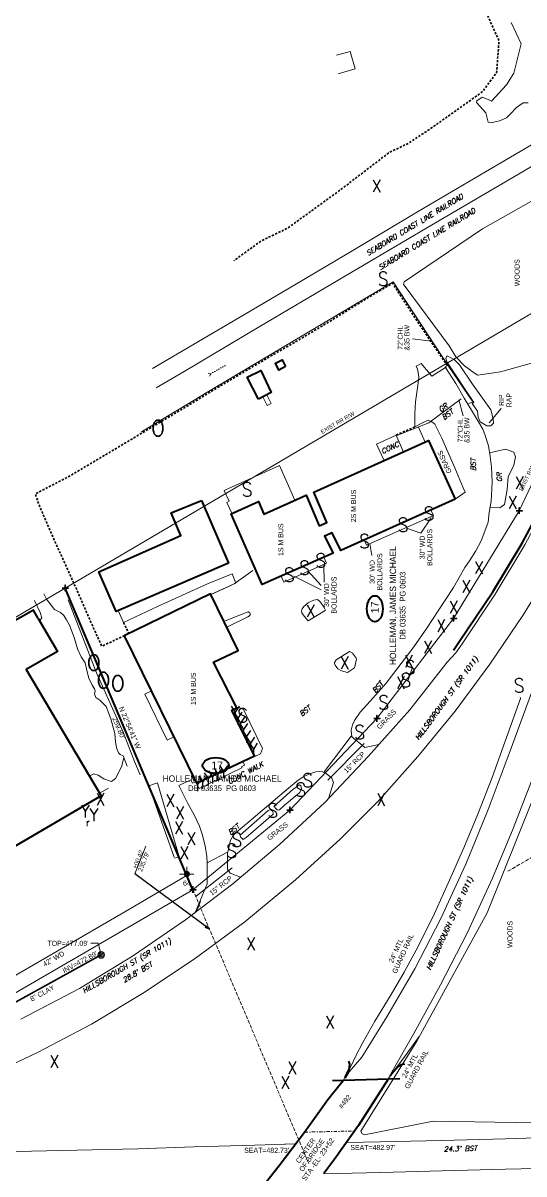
# Model space of a CAD drawing. Extents: x 2081991 to 2084654, y 739892 to 742657.
# Drawn here: x 2083220 to 2083617, y 741264 to 742177 of the extents above; entities that cross this region are included whole.
import ezdxf
from ezdxf.enums import TextEntityAlignment as Align

# ---------------------------------------------------------------- set-up
doc = ezdxf.new("R2010")
doc.units = 0
doc.header["$MEASUREMENT"] = 0
for name, pattern in [('DGN Style 1', [1.726131, 0.002872, -1.723259]), ('DGN Style 2', [2.872098, 1.723259, -1.148839]), ('DGN Style 3', [4.020938, 2.872099, -1.148839]), ('DGN Style 7', [5.744197, 2.584889, -1.148839, 0.86163, -1.148839])]:
    doc.linetypes.add(name, pattern=pattern)
for name, color, linetype, lineweight in [('Exist Property Corner CELL', 6, 'Continuous', 30), ('Exist Property Deed Book Text', 6, 'Continuous', 40), ('Exist Property Line', 6, 'Continuous', 40), ('Exist Property Line Text', 6, 'Continuous', 13), ('Exist Property Owner Text', 6, 'Continuous', 40), ('Exist Property Tie Line', 7, 'DGN Style 3', 13), ('Exist Railroads Standard Gauge Text', 9, 'Continuous', 13), ('Exist Right of Way Line', 6, 'Continuous', 13), ('Exist Right of Way Line Text', 6, 'Continuous', 13), ('Exist Roads Curbs', 2, 'Continuous', 40), ('Exist Roads EOP', 2, 'Continuous', 13), ('Exist Structure Major Bridge Seam', 30, 'DGN Style 7', 13), ('Exist Structure Major Deck Tunnel Box Culvert', 30, 'Continuous', 40), ('Exist Structure Major Deck Tunnel Box Culvert Text', 30, 'Continuous', 13), ('Exist Utilities Power Joint Use Telephone CELL', 1, 'Continuous', 13), ('Exist Utilities Power Joint Use Telephone Text Tag Number', 1, 'Continuous', 13), ('Exist Utilities Sanitary Sewer Manhole CELL', 3, 'Continuous', 13), ('Exist Utilities Sanitary Sewer Manhole Top Elevation', 3, 'Continuous', 13), ('Exist Utilities Sanitary Sewer UG Line', 3, 'Continuous', 30), ('Exist Utilities Sanitary Sewer UG Line Invert Elevation', 3, 'Continuous', 13), ('Exist Utilities Sanitary Sewer UG Line Text', 3, 'Continuous', 13), ('Old_Level_11', 7, 'Continuous', 0), ('Old_Level_18', 7, 'Continuous', 0), ('Old_Level_23', 7, 'Continuous', 0), ('Old_Level_25', 7, 'Continuous', 0), ('Old_Level_26', 7, 'Continuous', 0), ('Old_Level_28', 7, 'Continuous', 0), ('Old_Level_3', 7, 'Continuous', 0), ('Old_Level_31', 7, 'Continuous', 0), ('Old_Level_4', 7, 'Continuous', 0), ('Old_Level_5', 7, 'Continuous', 0), ('Old_Level_6', 7, 'Continuous', 0), ('Old_Level_7', 7, 'Continuous', 0), ('Old_Level_8', 7, 'Continuous', 0), ('Old_Level_9', 7, 'Continuous', 0)]:
    doc.layers.add(name, color=color, linetype=linetype, lineweight=lineweight)
doc.styles.add('Style-ITALICS', font='ITALICS.shx')
doc.styles.add('Style-STANDARD', font='STANDARD.shx')
doc.styles.add('Style-WORKING', font='WORKING.shx')
doc.dimstyles.get("Standard").update_dxf_attribs({"dimtxt": 0.18, "dimasz": 0.18, "dimexe": 0.18, "dimexo": 0.0625, "dimgap": 0.09, "dimtad": 0, "dimtih": 1, "dimtoh": 1, "dimdec": 4, "dimzin": 0, "dimdsep": 46, "dimtxsty": 'Standard', "dimcen": 0.09, "dimadec": 0, "dimazin": 0, "dimtfac": 1, "dimtdec": 4, "dimtofl": 0, "dimtmove": 0, "dimatfit": 3, "dimfxl": 1, "dimtolj": 1, "dimtzin": 0, "dimarcsym": 0})

# ---------------------------------------------------------------- blocks, each defined once
blk = doc.blocks.new('EXIST PROPERTY CORNER')
at = {"layer": 'Exist Property Corner CELL', "flags": 128}
blk.add_lwpolyline([(-0.05, 0), (0.05, 0), (0, 0), (0, 0.05), (0, -0.05)], dxfattribs=at)
at = {"layer": 'Exist Property Corner CELL'}
blk.add_point((0, 0), dxfattribs=at)
blk = doc.blocks.new('EXIST UTILITIES POWER JOINT USE TELEPHONE')
at = {"layer": 'Exist Utilities Power Joint Use Telephone CELL'}
h = blk.add_hatch(color=256, dxfattribs=at)
edge = h.paths.add_edge_path()
edge.add_arc((0.000024, 0.000125), 0.049003, 0, 360)
at = {"layer": 'Exist Utilities Power Joint Use Telephone CELL', "flags": 128}
blk.add_lwpolyline([(-0.11875, 0), (0.108, -0.00075), (0, -0.000393), (0, 0.1125)], dxfattribs=at)
at = {"layer": 'Exist Utilities Power Joint Use Telephone CELL'}
blk.add_point((0, 0), dxfattribs=at)
at = {"layer": 'Exist Utilities Power Joint Use Telephone Text Tag Number', "style": 'Style-WORKING'}
blk.add_attdef('pole number', text='', height=0.08, dxfattribs=at).set_placement((0, -0.144), align=Align.MIDDLE_CENTER)
blk = doc.blocks.new('EXIST UTILITIES SANITARY SEWER MANHOLE')
at = {"color": 0, "linetype": 'ByBlock', "lineweight": -2, "flags": 128}
blk.add_lwpolyline([(0, 0.03425), (0, -0.03425), (0, 0), (0.03425, 0), (-0.03425, 0)], dxfattribs=at)
at = {"color": 0, "linetype": 'ByBlock', "lineweight": -2}
for radius in [0.05389, 0.03425]:
    blk.add_circle((0, 0), radius, dxfattribs=at)
blk = doc.blocks.new('TerminatorOpen_0.5')
at = {"color": 0, "linetype": 'ByBlock', "lineweight": -2}
for q in [(-1, 0.25), (-1, 0), (-1, -0.25)]:
    blk.add_line((0, 0), q, dxfattribs=at)
blk = doc.blocks.new('Exist Property Owner Number Topo_11')
at = {"layer": 'Exist Property Owner Text'}
blk.add_ellipse((0, 0), major_axis=(10.375, 0), ratio=0.6024096386, dxfattribs=at)
at = {"layer": 'Exist Property Owner Text', "style": 'Style-WORKING'}
blk.add_text('17', height=6.25, dxfattribs=at).set_placement((1.106854, 0), align=Align.MIDDLE_CENTER)
blk = doc.blocks.new('Exist Property Owner Number Topo_14')
at = {"layer": 'Exist Property Owner Text', "color": 6}
blk.add_ellipse((0, 0), major_axis=(10.375, 0), ratio=0.6024096386, dxfattribs=at)
at = {"layer": 'Exist Property Owner Text', "color": 6, "style": 'Style-WORKING'}
blk.add_text('17', height=6.25, dxfattribs=at).set_placement((1.106854, 0), align=Align.MIDDLE_CENTER)

msp = doc.modelspace()

# ---------------------------------------------------------------- linework, layer by layer
at = {"layer": 'Exist Property Line', "ltscale": 50}
msp.add_line((2083354.293979, 741489.216342), (2083253.15224, 741728.520309), dxfattribs=at)
at = {"layer": 'Exist Property Tie Line'}
for p, q in [((2083603.943537, 741503.887192), (2083691.645, 741555.1468)), ((2083446.087395, 741272.030749), (2083354.293979, 741489.216342))]:
    msp.add_line(p, q, dxfattribs=at)
at = {"layer": 'Exist Property Tie Line', "linetype": 'Continuous'}
msp.add_line((2083308.382565, 741501.74715), (2083316.928709, 741523.912831), dxfattribs=at)
at = {"layer": 'Exist Right of Way Line', "ltscale": 50, "flags": 128}
msp.add_lwpolyline([(2082576.363, 741278.2154), (2082893.886, 741310.9715), (2082944.952767, 741319.588667), (2083042.618912, 741340.357552), (2083137.245881, 741372.445567), (2083204.208349, 741402.013589), (2083354.293979, 741489.216342), (2083431.18853, 741552.408551), (2083500.114918, 741625.02513), (2083560.886296, 741704.491105), (2083612.943833, 741789.860964), (2083655.638794, 741880.144724), (2083691.473, 741987.1015), (2083253.15224, 741728.520309), (2082862.811066, 741499.476351), (2082823.722503, 741476.720548), (2082674.904465, 741396.737462), (2082544.4932, 741334.2295)], dxfattribs=at)
at = {"layer": 'Exist Roads Curbs', "ltscale": 50, "flags": 128}
for points in [[(2083560.798156, 741679.241598), (2083565.702601, 741686.479022), (2083591.888163, 741725.478614), (2083615.309029, 741764.278237), (2083637.106121, 741805.040899), (2083658.785235, 741851.311354), (2083677.761749, 741898.157723), (2083693.997414, 741945.127829), (2083707.399475, 741991.84106), (2083720.623249, 742041.518471), (2083733.478857, 742091.052245), (2083739.930836, 742115.848435), (2083748.891704, 742150.394577), (2083760.525934, 742196.259997), (2083772.146282, 742241.207603)], [(2083474.910087, 741340.466884), (2083478.076708, 741346.599591), (2083478.605036, 741350.931501), (2083477.997403, 741353.141402)], [(2083522.013914, 741350.854261), (2083519.17165, 741350.253642), (2083516.769613, 741348.765205), (2083511.658531, 741342.832691), (2083510.738922, 741341.314538)]]:
    msp.add_lwpolyline(points, dxfattribs=at)
at = {"layer": 'Exist Roads EOP', "ltscale": 50, "flags": 128}
for points in [[(2083763.073337, 742196.222297), (2083751.113362, 742149.725992), (2083742.315992, 742115.203487), (2083735.59337, 742089.747698), (2083722.712131, 742041.056541), (2083709.647745, 741991.372165), (2083696.38119, 741944.493681), (2083679.972912, 741897.200555), (2083660.997228, 741850.172484), (2083639.22837, 741804.051585), (2083617.282969, 741762.870489), (2083593.940996, 741723.703178), (2083567.796639, 741684.366579), (2083562.747249, 741677.28329), (2083555.759692, 741669.718262), (2083526.318316, 741632.026986), (2083493.316761, 741594.826924), (2083458.756751, 741558.51907), (2083422.932993, 741524.996953), (2083385.880638, 741493.984797), (2083348.363714, 741465.468962), (2083306.448667, 741436.596238), (2083264.405462, 741410.859006), (2083218.068504, 741386.580778)], [(2083784.793325, 742177.00655), (2083773.432548, 742131.81069), (2083762.908853, 742090.464095), (2083751.500594, 742043.956682), (2083740.843288, 741997.62066), (2083729.110338, 741953.007989), (2083717.230624, 741907.870415), (2083705.200818, 741863.514195), (2083696.362934, 741829.430435), (2083684.399938, 741783.094629), (2083672.676425, 741736.983528), (2083658.772071, 741687.24599), (2083657.078093, 741679.527643), (2083651.789055, 741661.530715), (2083647.624767, 741651.909113), (2083638.314238, 741622.10577), (2083623.972394, 741578.691448), (2083608.216799, 741537.710084), (2083591.806866, 741498.421486), (2083571.671874, 741454.809006), (2083550.465169, 741413.836291), (2083529.412006, 741375.188186), (2083511.217701, 741343.170576)], [(2083640.889537, 741747.794256), (2083616.306128, 741707.535369), (2083589.70896, 741668.0456), (2083562.164591, 741630.846118), (2083532.624544, 741594.985795), (2083501.666171, 741560.103726), (2083471.349956, 741529.549605), (2083435.589567, 741497.086861), (2083395.554179, 741463.860397), (2083356.387683, 741434.833566), (2083315.695011, 741407.839758), (2083273.987344, 741382.60719), (2083231.814796, 741360.262563), (2083186.010917, 741338.803981)], [(2083475.318166, 741339.780105), (2083478.114214, 741344.744018), (2083488.22983, 741356.379769), (2083508.046043, 741388.324959), (2083530.21683, 741426.531969), (2083550.745229, 741466.445632), (2083570.534018, 741509.583182), (2083588.424013, 741552.848025), (2083605.759517, 741599.392858), (2083622.588608, 741645.543058)], [(2083461.935771, 741562.453517), (2083465.81484, 741574.220207), (2083464.393767, 741577.625199), (2083458.46369, 741582.641877), (2083479.789139, 741611.016), (2083490.636792, 741602.016564), (2083501.623647, 741604.404764)], [(2083356.486415, 741471.732168), (2083365.617614, 741493.871475), (2083365.712684, 741510.695458), (2083381.865041, 741519.153155), (2083381.755974, 741505.599545), (2083383.804451, 741502.335609), (2083391.977998, 741499.128439)], [(2083476.042462, 741288.762533), (2083502.698634, 741289.289355), (2083551.324561, 741290.34344), (2083601.936719, 741291.628207), (2083650.839587, 741293.198936), (2083694.915072, 741294.224325), (2083749.907766, 741295.714175), (2083798.200436, 741296.783872), (2083848.584706, 741298.003721), (2083903.504321, 741299.442493), (2083954.909886, 741300.58746), (2084005.170337, 741302.278152), (2084023.375387, 741305.701596), (2084030.49375, 741313.287195), (2084032.442582, 741316.498377), (2084035.44905, 741325.274556), (2084036.745678, 741331.166931), (2084044.195358, 741375.251963), (2084052.510897, 741418.928025), (2084063.417033, 741463.82012), (2084077.443056, 741506.932661)], [(2083172.376246, 741280.05353), (2083226.356806, 741281.777327), (2083262.447576, 741282.685559), (2083310.611638, 741283.815773), (2083355.302096, 741285.310042), (2083403.528792, 741286.735049), (2083435.941122, 741287.764023)], [(2083944.978095, 741258.427618), (2083982.527523, 741264.601025), (2083987.515241, 741266.315618), (2083988.671792, 741268.626494), (2083988.810286, 741270.359073), (2083987.808543, 741273.60018), (2083985.811934, 741275.854297), (2083980.341565, 741276.703092), (2083976.295057, 741276.606565), (2083939.969814, 741276.148533), (2083896.137393, 741274.89415), (2083849.826189, 741273.538548), (2083799.665903, 741272.444862), (2083751.358621, 741271.424343), (2083727.008586, 741270.763437), (2083695.051998, 741269.970212), (2083651.531444, 741268.751011), (2083602.147998, 741267.675391), (2083551.860114, 741266.178616), (2083503.260117, 741265.002001), (2083457.779042, 741263.839533)]]:
    msp.add_lwpolyline(points, dxfattribs=at)
at = {"layer": 'Exist Structure Major Bridge Seam', "flags": 128}
msp.add_lwpolyline([(2083442.927088, 741296.940311), (2083482.40341, 741297.839996)], dxfattribs=at)
at = {"layer": 'Exist Structure Major Deck Tunnel Box Culvert', "ltscale": 49.9999, "flags": 128}
for points in [[(2083377.023308, 741215.164332), (2083401.835508, 741244.107774), (2083422.809216, 741270.532721), (2083442.828676, 741296.801669), (2083461.237389, 741322.735867), (2083471.081619, 741335.067592), (2083473.280865, 741337.871836)], [(2083509.128293, 741338.981834), (2083485.494841, 741302.251658), (2083466.927878, 741275.755461), (2083458.071146, 741264.219984)]]:
    msp.add_lwpolyline(points, dxfattribs=at)
at = {"layer": 'Exist Utilities Sanitary Sewer Manhole Top Elevation', "ltscale": 50, "flags": 128}
msp.add_lwpolyline([(2083281.609, 741437.5583), (2083279.355397, 741446.722336), (2083273.355397, 741446.722336)], dxfattribs=at)
at = {"layer": 'Exist Utilities Sanitary Sewer UG Line', "ltscale": 50, "flags": 128}
msp.add_lwpolyline([(2082539.6528, 741257.4847), (2082865.2434, 741291.5731), (2082922.687, 741300.9409), (2083079.3689, 741342.5084), (2083179.2009, 741381.0844), (2083281.609, 741437.5583)], dxfattribs=at)
at = {"layer": 'Old_Level_11', "color": 3, "linetype": 'Continuous', "lineweight": 13, "ltscale": 49.9999, "flags": 128}
for points in [[(2083620.002572, 742113.343035), (2083615.93633, 742113.391535), (2083610.69809, 742109.866042), (2083605.6641, 742104.483553), (2083602.953856, 742101.636059), (2083597.263617, 742099.075814), (2083590.533131, 742097.524067), (2083588.376135, 742098.182816), (2083586.533389, 742105.594051), (2083578.984404, 742113.629035), (2083579.355403, 742114.966032), (2083583.517145, 742118.070526), (2083588.304635, 742116.08178), (2083591.00638, 742114.791783), (2083602.757106, 742127.729257), (2083608.539095, 742137.103738), (2083614.463833, 742160.177942), (2083606.640598, 742177.168658)], [(2083339.407883, 741514.940482), (2083319.325173, 741571.557119), (2083326.341909, 741574.069114), (2083343.304125, 741515.419981), (2083339.611882, 741514.365233)], [(2083418.567975, 741555.277902), (2083433.688444, 741568.899874), (2083435.213941, 741569.856372), (2083437.351687, 741571.722869), (2083437.422937, 741571.763119), (2083438.063436, 741572.125368), (2083438.784434, 741572.345117), (2083439.765432, 741571.772869), (2083440.136931, 741570.94962), (2083440.452931, 741569.062124), (2083438.807184, 741566.15913), (2083427.040708, 741556.405899), (2083423.058716, 741552.651407), (2083421.687718, 741552.252158), (2083421.05022, 741552.548907), (2083419.969972, 741553.628905), (2083418.620724, 741555.325402)], [(2083626.332809, 741304.208654), (2083544.766222, 741305.610401), (2083490.261081, 741294.701173), (2083488.218335, 741295.98817), (2083487.475337, 741297.634167), (2083531.707498, 741369.232024), (2083587.433387, 741470.99757), (2083623.696814, 741561.00639)]]:
    msp.add_lwpolyline(points, dxfattribs=at)
for points in [[(2083598.152365, 741900.179962), (2083580.130401, 741897.502967), (2083577.561407, 741899.055964), (2083569.434173, 741904.791703), (2083562.630936, 741911.839688), (2083557.275697, 741920.645671), (2083521.654518, 741968.691075), (2083521.332519, 741969.260574), (2083521.808768, 741971.408069), (2083583.877394, 742013.456485), (2083645.081021, 742048.065166), (2083663.684234, 742053.700655), (2083671.686468, 742056.1594), (2083688.051186, 742051.13691), (2083690.64043, 742040.578681), (2083690.69443, 742016.564979), (2083674.821462, 741973.213566), (2083658.457995, 741938.037886), (2083647.364267, 741920.118172), (2083645.427521, 741917.895926), (2083638.998034, 741913.320936), (2083635.84804, 741911.915438), (2083629.343803, 741908.801195), (2083598.152365, 741900.179962)], [(2083391.754778, 741532.602197), (2083414.010234, 741552.043158), (2083414.010234, 741552.043158), (2083415.300481, 741552.585157), (2083416.262979, 741552.377907), (2083417.435977, 741551.632409), (2083417.816726, 741550.626661), (2083417.962476, 741549.206414), (2083396.462019, 741530.755701), (2083394.132273, 741529.062454), (2083393.739024, 741529.591453), (2083392.891026, 741530.426951), (2083392.132777, 741530.93745), (2083391.754778, 741532.602197)]]:
    msp.add_lwpolyline(points, close=True, dxfattribs=at)
at = {"layer": 'Old_Level_26', "color": 30, "linetype": 'Continuous', "lineweight": 13, "ltscale": 49.9999, "flags": 128}
msp.add_lwpolyline([(2083588.998884, 741859.700793), (2083598.530757, 741871.044326)], dxfattribs=at)
at = {"layer": 'Old_Level_28', "color": 30, "linetype": 'Continuous', "lineweight": 13, "ltscale": 49.9999, "flags": 128}
for points in [[(2083543.261475, 741924.281664), (2083528.353255, 741926.30366)], [(2083565.047271, 741877.959936), (2083568.425244, 741865.048418)], [(2083543.108475, 741784.119194), (2083534.934215, 741772.079865)], [(2083523.652514, 741776.15771), (2083534.934215, 741772.079865)], [(2083494.594572, 741763.899234), (2083496.165914, 741754.428009)], [(2083445.448671, 741742.166778), (2083455.992888, 741730.579897)], [(2083458.082645, 741746.716269), (2083458.461645, 741733.347957)], [(2083434.204443, 741737.870036), (2083455.886366, 741727.173054)]]:
    msp.add_lwpolyline(points, dxfattribs=at)
at = {"layer": 'Old_Level_3', "color": 2, "linetype": 'DGN Style 2', "lineweight": 30}
for p, q in [((2083530.090251, 741856.369799), (2083515.283531, 741849.834312)), ((2083299.443463, 741701.28886), (2083303.604454, 741692.332378))]:
    msp.add_line(p, q, dxfattribs=at)
at = {"layer": 'Old_Level_3', "color": 2, "linetype": 'DGN Style 2', "lineweight": 30, "flags": 128}
for points in [[(2083504.942552, 742199.346613), (2083511.257539, 742187.514387), (2083521.822518, 742187.101638), (2083533.884494, 742190.353381), (2083540.89523, 742197.886866), (2083553.909454, 742205.433851), (2083569.599922, 742199.278614), (2083587.699886, 742183.215146), (2083596.876118, 742162.668937), (2083595.018122, 742137.386237), (2083583.571145, 742122.084518), (2083543.935224, 742093.848574), (2083524.955762, 742081.23785), (2083510.016542, 742074.105114), (2083469.353873, 742043.034176), (2083429.532703, 742014.129734), (2083408.596744, 742003.981754), (2083386.702788, 741988.220286)], [(2083300.134211, 741690.745881), (2083282.106997, 741682.430397), (2083271.624518, 741705.619101), (2083264.313533, 741722.617567), (2083255.282801, 741742.823277), (2083245.015572, 741765.381981), (2083233.056096, 741792.760427), (2083229.503103, 741803.195906), (2083255.59055, 741816.773629), (2083284.050994, 741833.712595), (2083311.07269, 741849.790813), (2083343.407125, 741869.014024), (2083378.718054, 741890.530981), (2083416.745728, 741912.973686), (2083436.485189, 741924.323664), (2083465.169881, 741941.530129), (2083496.02357, 741960.714591), (2083512.576037, 741970.309072), (2083531.433499, 741941.19613), (2083553.409455, 741908.727695), (2083556.01895, 741904.943452), (2083554.407453, 741903.557205)]]:
    msp.add_lwpolyline(points, dxfattribs=at)
at = {"layer": 'Old_Level_3', "color": 2, "linetype": 'Continuous', "lineweight": 13, "ltscale": 49.9999, "flags": 128}
for points in [[(2083468.076876, 742151.26271), (2083479.062104, 742154.093204), (2083482.914346, 742140.304732), (2083469.348623, 742136.390489)], [(2083480.21217, 741611.112007), (2083479.919852, 741612.400037), (2083479.783102, 741615.797781), (2083480.8111, 741620.042022), (2083482.464597, 741623.513015), (2083486.941088, 741630.130002), (2083494.864572, 741638.789985), (2083507.473547, 741653.199206), (2083519.423273, 741668.691175), (2083529.492003, 741681.945398), (2083539.684232, 741696.725369), (2083548.756464, 741710.496341), (2083560.88669, 741728.908054), (2083569.933672, 741744.966022), (2083573.950664, 741750.90051), (2083578.465905, 741758.196746), (2083582.810646, 741765.96023), (2083586.540889, 741775.724211), (2083588.221635, 741780.807451), (2083589.219883, 741788.509935), (2083590.66938, 741797.407167), (2083591.315879, 741806.977148), (2083591.585628, 741812.811887), (2083590.84213, 741824.507613), (2083589.936882, 741832.918346), (2083588.550635, 741841.432829), (2083586.00689, 741849.668563), (2083584.198643, 741854.610053), (2083580.62965, 741860.340541), (2083575.80366, 741868.459775), (2083569.401923, 741879.116004), (2083562.599436, 741890.813731), (2083554.407453, 741903.557205), (2083543.783724, 741896.516469), (2083535.138491, 741906.655699), (2083531.139249, 741904.675953), (2083532.293997, 741902.135708), (2083532.925746, 741899.440463), (2083533.350495, 741895.782721), (2083532.529997, 741889.260734), (2083530.62625, 741876.350009), (2083530.096001, 741866.657779), (2083530.090251, 741856.369799), (2083535.81299, 741859.371043), (2083540.87823, 741861.625039), (2083543.267475, 741860.721791), (2083545.218721, 741859.430293), (2083546.107219, 741858.523545), (2083551.527709, 741847.359567), (2083561.837188, 741823.979114), (2083568.620174, 741807.997146), (2083570.095421, 741804.557653), (2083562.175937, 741799.046414)], [(2083521.201269, 741836.462339), (2083515.283531, 741849.834312), (2083499.720812, 741842.724577), (2083505.8628, 741829.620353)], [(2083590.512881, 741792.660677), (2083597.587866, 741792.155178), (2083601.125609, 741794.935422), (2083603.399605, 741806.814899), (2083604.157603, 741816.672379), (2083608.706094, 741826.02411), (2083609.969342, 741832.595847), (2083608.706094, 741836.387089), (2083602.136357, 741838.661835), (2083589.455133, 741835.87734)], [(2083435.031942, 741798.250166), (2083422.896216, 741825.85736), (2083379.028554, 741805.93565), (2083382.935296, 741797.531417), (2083381.307799, 741796.423419), (2083385.496541, 741787.521187)], [(2083542.969476, 741790.492181), (2083544.952222, 741786.07219), (2083491.936328, 741762.479987), (2083489.993582, 741766.828979)], [(2083458.058896, 741753.044506), (2083460.096141, 741748.279266), (2083426.340459, 741733.230046), (2083424.232213, 741737.955036)], [(2083368.672824, 741723.344815), (2083388.366285, 741732.367547), (2083385.459041, 741739.834032), (2083365.77008, 741731.800049), (2083326.175659, 741713.871834), (2083299.443463, 741701.28886), (2083295.185971, 741710.624591)], [(2083256.547549, 741699.147114), (2083254.066804, 741703.386355), (2083252.137807, 741706.659849), (2083249.281063, 741709.224094), (2083244.732822, 741711.597589), (2083242.016828, 741715.092582), (2083238.246085, 741719.794823), (2083236.129589, 741723.909814)], [(2083232.711596, 741702.305608), (2083234.515093, 741704.830603), (2083233.352595, 741709.101344), (2083228.802104, 741718.573325)], [(2083459.042144, 741710.85984), (2083445.58867, 741702.594857), (2083443.798174, 741704.681853), (2083441.766178, 741707.195848), (2083440.73993, 741709.010594), (2083440.447181, 741710.441591), (2083440.96218, 741712.188588), (2083442.166927, 741714.044084), (2083445.576671, 741716.817579), (2083447.569417, 741717.944326), (2083450.098911, 741718.952074), (2083452.839156, 741719.421323), (2083454.042904, 741718.787325), (2083455.420401, 741717.265078), (2083458.215645, 741713.069336), (2083459.346893, 741710.98534)], [(2083381.187549, 741697.642117), (2083397.727766, 741705.680351), (2083399.080013, 741706.444849), (2083399.763762, 741707.395097), (2083399.605762, 741708.338845), (2083399.410513, 741708.933094), (2083398.004016, 741709.593343), (2083392.584276, 741707.468097), (2083378.890304, 741702.119608)], [(2083256.547549, 741699.147114), (2083259.473293, 741691.31538), (2083260.414541, 741688.654385), (2083262.912036, 741680.251402), (2083265.66728, 741673.966914), (2083268.850774, 741669.333423), (2083270.461521, 741662.166938), (2083271.802268, 741657.054948), (2083274.580762, 741651.393959), (2083276.424009, 741648.632465), (2083276.969008, 741646.921218), (2083276.390759, 741644.621973), (2083277.524007, 741641.787479), (2083280.485751, 741639.705483), (2083283.453995, 741636.781739), (2083285.538741, 741634.672993), (2083289.226233, 741624.830013), (2083292.479227, 741613.097786), (2083292.990976, 741606.29605), (2083293.971474, 741601.07406), (2083295.330721, 741597.757067), (2083296.780718, 741596.604569), (2083298.929964, 741595.378071), (2083302.346457, 741587.260088)], [(2083483.895844, 741672.222918), (2083482.388597, 741665.171682), (2083476.738608, 741661.460439), (2083472.059368, 741662.759187), (2083469.187373, 741664.516433), (2083467.735626, 741666.419179), (2083467.045378, 741667.390677), (2083466.407629, 741668.767675), (2083466.441379, 741669.538173), (2083467.966626, 741671.574669), (2083478.497605, 741678.281156), (2083480.6671, 741677.018908), (2083484.034844, 741672.724417)], [(2083357.152597, 741573.550865), (2083359.279093, 741569.540623), (2083393.198525, 741586.04409), (2083392.958526, 741586.800839), (2083395.231271, 741588.179836), (2083394.101273, 741590.593331), (2083407.917246, 741597.137818), (2083409.366243, 741601.385309), (2083394.415273, 741632.143998), (2083390.088531, 741634.064744), (2083388.711784, 741633.426995)], [(2083299.541963, 741593.924074), (2083297.722716, 741586.852838), (2083293.107475, 741577.574357), (2083289.861732, 741575.175612), (2083283.788744, 741577.201608)], [(2083283.788744, 741577.201608), (2083279.214253, 741580.128602), (2083275.80176, 741581.1506), (2083272.078768, 741579.348353)], [(2083458.138395, 741582.237848), (2083456.114399, 741583.159596), (2083454.613402, 741583.156346), (2083451.670658, 741582.713347), (2083446.892918, 741581.2796), (2083442.212927, 741579.008854), (2083437.732436, 741576.05261), (2083429.981952, 741569.744373), (2083414.488483, 741556.615899), (2083398.739764, 741543.108426), (2083388.647034, 741534.630443), (2083386.298539, 741532.222448), (2083384.167293, 741528.434455), (2083382.934796, 741523.886714), (2083381.947978, 741519.135928)], [(2083365.750009, 741510.698419), (2083365.368831, 741515.503231), (2083364.048834, 741524.149214), (2083361.727588, 741533.402945), (2083359.524843, 741539.624183), (2083355.382601, 741548.693415), (2083350.296361, 741557.604897), (2083343.145375, 741571.829119), (2083352.667856, 741576.415609), (2083354.030104, 741573.757615), (2083356.514849, 741574.927862)], [(2083360.331341, 741480.063552), (2083358.474345, 741475.171562), (2083356.512599, 741472.084568), (2083355.263351, 741470.304072)], [(2083435.81219, 741287.594937), (2083426.911208, 741287.472937)]]:
    msp.add_lwpolyline(points, dxfattribs=at)
at = {"layer": 'Old_Level_4', "color": 9, "linetype": 'Continuous', "lineweight": 13, "ltscale": 49.9999, "flags": 128}
for points in [[(2083322.392167, 741902.771707), (2083386.163789, 741940.147632), (2083430.61795, 741966.506079), (2083479.658102, 741995.551521), (2083532.389497, 742026.872208), (2083586.308889, 742058.583145), (2083645.73927, 742093.504075), (2083706.227899, 742129.211254), (2083733.212345, 742144.939722)], [(2083731.154849, 742127.151758), (2083675.434461, 742094.141074), (2083612.383837, 742056.985148), (2083544.636472, 742017.173228), (2083469.475123, 741972.699567), (2083406.962998, 741935.754141), (2083347.297617, 741900.418461), (2083325.263661, 741887.395487)]]:
    msp.add_lwpolyline(points, dxfattribs=at)
at = {"layer": 'Old_Level_5', "color": 30, "linetype": 'Continuous', "lineweight": 40, "flags": 128}
msp.add_lwpolyline([(2083518.418525, 741339.269584), (2083464.997882, 741337.615337)], dxfattribs=at)
at = {"layer": 'Old_Level_6', "color": 30, "linetype": 'Continuous', "lineweight": 0, "ltscale": 0.999998}
for p, q in [((2083461.213139, 741576.19911), (2083490.011582, 741605.163302)), ((2083356.784348, 741484.252044), (2083385.401541, 741506.726999))]:
    msp.add_line(p, q, dxfattribs=at)
at = {"layer": 'Old_Level_6', "color": 30, "linetype": 'DGN Style 1', "lineweight": 13, "flags": 128}
msp.add_lwpolyline([(2083368.518325, 741898.604465), (2083381.323549, 741905.93945)], dxfattribs=at)
at = {"layer": 'Old_Level_7', "color": 30, "linetype": 'Continuous', "lineweight": 13, "ltscale": 49.9999, "flags": 128}
for points in [[(2083473.280115, 741338.001336), (2083479.809852, 741349.581313), (2083483.344095, 741357.450047), (2083489.080833, 741368.067026), (2083498.582564, 741384.898492), (2083511.389789, 741406.1822), (2083521.727018, 741423.861664), (2083532.801496, 741444.306374), (2083545.71172, 741470.391321), (2083557.665446, 741496.921518), (2083568.955674, 741522.466217), (2083580.033902, 741549.299414), (2083591.552379, 741578.260606), (2083602.951356, 741609.924542), (2083613.804084, 741640.810231), (2083613.545585, 741641.931978)], [(2083533.677994, 741372.724767), (2083520.78477, 741354.914802), (2083511.242039, 741342.474327), (2083509.061044, 741339.110834)]]:
    msp.add_lwpolyline(points, dxfattribs=at)
at = {"layer": 'Old_Level_8', "color": 30, "linetype": 'Continuous', "lineweight": 13}
msp.add_line((2083387.040038, 741731.892298), (2083401.725758, 741742.543527), dxfattribs=at)
at = {"layer": 'Old_Level_8', "color": 30, "linetype": 'Continuous', "lineweight": 13, "ltscale": 49.9999, "flags": 128}
for points in [[(2083572.880666, 741874.877262), (2083576.03516, 741876.19151), (2083556.965948, 741904.433453), (2083513.145285, 741971.463819), (2083460.505141, 741940.147632), (2083371.956818, 741887.540487), (2083313.529185, 741852.341307)], [(2083412.940486, 741881.834248), (2083416.433979, 741875.075012), (2083413.140235, 741873.259266), (2083409.784492, 741880.190502)], [(2083516.05878, 741849.461813), (2083541.162729, 741859.712543)], [(2083533.029496, 741856.24055), (2083538.467235, 741844.381573)], [(2083368.509825, 741723.386315), (2083386.933288, 741731.831799)], [(2083255.502301, 741719.266074), (2083278.017006, 741661.17969), (2083299.065714, 741614.239284), (2083308.103195, 741591.03183), (2083312.395687, 741580.450851)], [(2083321.451669, 741646.903468), (2083316.186679, 741644.254974), (2083334.002894, 741607.931546), (2083339.287883, 741610.544291)], [(2083280.252751, 741565.94363), (2083287.321237, 741569.715373)], [(2083349.108863, 741500.222012), (2083300.365961, 741471.814069), (2083246.823818, 741440.598381), (2083205.7574, 741416.719179), (2083196.771668, 741412.013688), (2083187.223687, 741408.605195)]]:
    msp.add_lwpolyline(points, dxfattribs=at)
at = {"layer": 'Old_Level_8', "color": 30, "linetype": 'Continuous', "lineweight": 40, "flags": 128}
for points in [[(2083427.720456, 741904.280204), (2083422.297967, 741901.495709), (2083419.670972, 741907.054698), (2083425.072212, 741909.545193), (2083427.720456, 741904.280204)], [(2083406.284999, 741878.335505), (2083397.409767, 741895.85822), (2083408.273745, 741901.06221), (2083416.409479, 741883.684745), (2083406.284999, 741878.335505)], [(2083562.116937, 741799.082914), (2083471.568869, 741758.399995), (2083464.594132, 741772.395467), (2083458.721144, 741769.825723), (2083465.454381, 741756.2575), (2083409.283743, 741731.351299), (2083384.752042, 741787.357937), (2083406.182999, 741797.128418), (2083410.65024, 741787.068688), (2083444.142923, 741802.250908), (2083454.285153, 741777.836706), (2083460.514141, 741780.607701), (2083450.167411, 741804.718403), (2083541.00023, 741845.562071), (2083562.116937, 741799.082914)], [(2083361.03959, 741797.899666), (2083382.649046, 741748.223766), (2083293.582724, 741710.069592), (2083279.648252, 741741.356029), (2083344.810872, 741770.125972), (2083336.971888, 741788.140936), (2083361.03959, 741797.899666)], [(2083299.954962, 741690.661881), (2083357.139847, 741573.754365), (2083403.114505, 741595.431321), (2083385.156041, 741631.674249), (2083389.129033, 741633.451245), (2083370.72507, 741669.817923), (2083390.318031, 741679.018654), (2083368.322575, 741724.061814), (2083299.954962, 741690.661881)]]:
    msp.add_lwpolyline(points, close=True, dxfattribs=at)
at = {"layer": 'Old_Level_8', "color": 30, "linetype": 'Continuous', "lineweight": 13, "ltscale": 49.9999, "flags": 128}
msp.add_lwpolyline([(2083592.374377, 741862.862536), (2083590.407881, 741869.827773), (2083575.89691, 741890.174982), (2083565.70343, 741905.543451), (2083561.655188, 741909.547193), (2083555.7377, 741912.869436), (2083554.856202, 741910.774441), (2083555.543701, 741908.063696), (2083576.926908, 741875.729761), (2083575.61491, 741874.894012), (2083579.837152, 741868.922274), (2083580.413651, 741864.082534), (2083581.918148, 741860.425041), (2083587.278637, 741857.257298), (2083590.534131, 741857.313548), (2083592.662626, 741859.362543), (2083592.374377, 741862.862536)], close=True, dxfattribs=at)
at = {"layer": 'Old_Level_8', "color": 30, "linetype": 'Continuous', "lineweight": 13, "flags": 128}
for points in [[(2083541.198479, 741859.732793), (2083566.929678, 741878.754505)], [(2083524.970512, 741655.456451), (2083528.403505, 741665.662931)]]:
    msp.add_lwpolyline(points, dxfattribs=at)
at = {"layer": 'Old_Level_8', "color": 30, "linetype": 'Continuous', "lineweight": 40, "flags": 128}
for points in [[(2083231.708598, 741704.436853), (2083228.057356, 741711.05934), (2083211.668638, 741701.875858), (2083200.96116, 741695.307622), (2083183.922944, 741685.002892), (2083168.408975, 741675.694161), (2083169.237973, 741668.302176)], [(2083231.708598, 741704.436853), (2083247.004318, 741678.319906), (2083222.064868, 741663.871434), (2083281.728998, 741563.647135), (2083194.690172, 741512.885986), (2083196.079919, 741510.067992), (2083109.562843, 741459.220594), (2083029.300003, 741594.852822), (2083115.78558, 741645.587721), (2083119.827822, 741639.049734), (2083169.329973, 741668.133926)]]:
    msp.add_lwpolyline(points, dxfattribs=at)

# ---------------------------------------------------------------- block references
at = {"layer": 'Exist Property Corner CELL', "xscale": 50, "yscale": 50, "zscale": 50}
for p in [(2083612.943833, 741789.860964), (2083253.15224, 741728.520309), (2083560.886296, 741704.491105), (2083500.114918, 741625.02513), (2083431.18853, 741552.408551), (2083354.293979, 741489.216342)]:
    msp.add_blockref('EXIST PROPERTY CORNER', p, dxfattribs=at)
at = {"layer": 'Exist Property Owner Text', "rotation": 90.000002}
msp.add_blockref('Exist Property Owner Number Topo_11', (2083498.53633, 741712.120492), dxfattribs=at)
at = {"layer": 'Exist Property Owner Text', "color": 6, "rotation": 2e-06}
msp.add_blockref('Exist Property Owner Number Topo_14', (2083372.428111, 741587.792778), dxfattribs=at)
at = {"layer": 'Exist Utilities Power Joint Use Telephone CELL', "xscale": 50, "yscale": 50}
msp.add_blockref('EXIST UTILITIES POWER JOINT USE TELEPHONE', (2083349.557, 741501.7015), dxfattribs=at).add_auto_attribs({'pole number': '64'})
at = {"layer": 'Exist Utilities Sanitary Sewer Manhole CELL', "xscale": 50, "yscale": 50, "zscale": 50}
msp.add_blockref('EXIST UTILITIES SANITARY SEWER MANHOLE', (2083281.609, 741437.5583), dxfattribs=at)

# ---------------------------------------------------------------- texts
at = {"layer": 'Exist Property Deed Book Text', "insert": (2083522.862242, 741714.57288), "char_height": 4.5, "attachment_point": 8, "rotation": 90, "line_spacing_factor": 0.6, "style": 'Style-WORKING'}
msp.add_mtext('DB 03635  PG 0603', dxfattribs=at)
at = {"layer": 'Exist Property Deed Book Text', "insert": (2083377.469698, 741567.427761), "char_height": 4.5, "attachment_point": 8, "line_spacing_factor": 0.6, "style": 'Style-WORKING'}
msp.add_mtext('DB 03635  PG 0603', dxfattribs=at)
at = {"layer": 'Exist Property Line Text', "style": 'Style-WORKING'}
for s, p in [('N 22%%D54\'41" W', (2083304.311682, 741617.750437)), ("259.80'", (2083295.693547, 741617.591787))]:
    msp.add_text(s, height=4, rotation=292.911333, dxfattribs=at).set_placement(p, align=Align.MIDDLE_CENTER)
at = {"layer": 'Exist Property Owner Text', "insert": (2083516.278908, 741714.57288), "char_height": 5, "attachment_point": 8, "rotation": 90, "line_spacing_factor": 0.6, "style": 'Style-WORKING'}
msp.add_mtext('HOLLEMAN, JAMES MICHAEL', dxfattribs=at)
at = {"layer": 'Exist Property Owner Text', "insert": (2083377.469698, 741574.011095), "char_height": 5, "attachment_point": 8, "line_spacing_factor": 0.6, "style": 'Style-WORKING'}
msp.add_mtext('HOLLEMAN, JAMES MICHAEL', dxfattribs=at)
at = {"layer": 'Exist Property Tie Line', "linetype": 'Continuous', "insert": (2083313.099865, 741512.331912), "char_height": 3.6, "attachment_point": 5, "rotation": 68.812132652, "line_spacing_factor": 0.798413, "style": 'Style-WORKING'}
msp.add_mtext("+00.42\\P235.79'", dxfattribs=at)
at = {"layer": 'Exist Railroads Standard Gauge Text', "style": 'Style-ITALICS'}
for p in [(2083530.049343, 742016.733496), (2083539.748864, 742005.420765)]:
    msp.add_text('SEABOARD COAST LINE RAILROAD', height=4, rotation=31.263732, dxfattribs=at).set_placement(p, align=Align.MIDDLE_CENTER)
at = {"layer": 'Exist Right of Way Line Text', "style": 'Style-WORKING'}
for s, rotation, p in [('EXIST RR R/W', 30.537884, (2083468.979573, 741859.664165)), ('EXIST R/W (WIDTH VARIES)', 64.652989, (2083626.679279, 741832.396136))]:
    msp.add_text(s, height=3.2, rotation=rotation, dxfattribs=at).set_placement(p, align=Align.MIDDLE_CENTER)
at = {"layer": 'Exist Structure Major Deck Tunnel Box Culvert Text', "style": 'Style-WORKING'}
for s, p in [("SEAT=482.97'", (2083496.845223, 741284.783047)), ("SEAT=482.73'", (2083412.743303, 741282.513026))]:
    msp.add_text(s, height=3.999992, dxfattribs=at).set_placement(p, align=Align.MIDDLE_CENTER)
at = {"layer": 'Exist Structure Major Deck Tunnel Box Culvert Text', "insert": (2083448.594187, 741278.815703), "char_height": 3.999992, "attachment_point": 5, "rotation": 54.752454888, "line_spacing_factor": 0.9, "style": 'Style-WORKING'}
msp.add_mtext('CENTER\\POF BRIDGE\\PSTA -EL- 23+52\\P', dxfattribs=at)
at = {"layer": 'Exist Utilities Sanitary Sewer Manhole Top Elevation', "style": 'Style-WORKING'}
msp.add_text("TOP=477.09'", height=4, dxfattribs=at).set_placement((2083255.303656, 741446.722336), align=Align.MIDDLE_CENTER)
at = {"layer": 'Exist Utilities Sanitary Sewer UG Line Invert Elevation', "style": 'Style-WORKING'}
msp.add_text("INV=472.89'", height=4, rotation=28.072507, dxfattribs=at).set_placement((2083264.76419, 741431.900634), align=Align.MIDDLE_CENTER)
at = {"layer": 'Exist Utilities Sanitary Sewer UG Line Text', "style": 'Style-WORKING'}
msp.add_text('8" CLAY', height=4, rotation=28.874948, dxfattribs=at).set_placement((2083234.939081, 741407.253838), align=Align.MIDDLE_CENTER)
at = {"layer": 'Old_Level_11', "color": 3, "linetype": 'Continuous', "lineweight": 13, "style": 'Style-STANDARD'}
for s, p in [('X', (2083500.020134, 742047.461417)), ('X', (2083613.324657, 741812.060888)), ('X', (2083607.757669, 741796.32717)), ('X', (2083580.956222, 741744.729523)), ('X', (2083571.031742, 741729.725303)), ('X', (2083447.581489, 741710.354842)), ('X', (2083560.887762, 741713.282086)), ('X', (2083551.025282, 741698.500615)), ('X', (2083540.686553, 741681.571399)), ('X', (2083474.573935, 741669.264174)), ('X', (2083525.475833, 741670.434422)), ('X', (2083519.091846, 741653.487455)), ('Y', (2083387.844608, 741629.823753)), ('Y', (2083389.866354, 741625.002762)), ('Y', (2083392.17085, 741621.09327)), ('Y', (2083394.506595, 741616.21503)), ('Y', (2083396.748091, 741610.673291)), ('Y', (2083399.953584, 741605.253802)), ('Y', (2083402.23358, 741600.391062)), ('Y', (2083378.571377, 741582.690347)), ('Y', (2083357.909668, 741572.556367)), ('Y', (2083361.86241, 741574.369114)), ('Y', (2083366.437401, 741576.908859)), ('Y', (2083369.720395, 741578.577605)), ('Y', (2083374.186886, 741580.727601)), ('X', (2083281.121572, 741560.96439)), ('X', (2083336.471461, 741560.058142)), ('X', (2083503.483127, 741560.765141)), ('Y', (2083269.037096, 741551.44766)), ('Y', (2083275.753083, 741548.584915)), ('X', (2083344.108946, 741550.288412)), ('X', (2083343.329947, 741538.295436)), ('X', (2083353.138178, 741529.753203)), ('X', (2083347.449439, 741518.552975)), ('X', (2083400.332583, 741446.36487)), ('X', (2083462.996708, 741384.213494)), ('X', (2083244.543395, 741352.929057)), ('X', (2083433.110268, 741347.871567)), ('X', (2083427.480529, 741336.23484))]:
    msp.add_text(s, height=9.99998, dxfattribs=at).set_placement(p, align=Align.MIDDLE_CENTER)
at = {"layer": 'Old_Level_18', "color": 30, "linetype": 'Continuous', "lineweight": 13, "style": 'Style-STANDARD'}
msp.add_text('r', height=5.999988, dxfattribs=at).set_placement((2083271.099712, 741542.542927), align=Align.MIDDLE_CENTER)
at = {"layer": 'Old_Level_23', "color": 2, "linetype": 'Continuous', "lineweight": 13, "style": 'Style-ITALICS'}
for s, height, rotation, p in [('GR', 3.999992, 36.922469, (2083552.509103, 741871.555895)), ('BST', 3.999992, 36.922469, (2083556.034308, 741866.11259)), ('CONC', 3.999992, 25.207603, (2083510.507221, 741839.758907)), ('BST', 3.999993, 90, (2083576.453225, 741826.355323)), ('GR', 3.999993, 90, (2083597.097886, 741816.359457)), ('BST', 3.999992, 48.947953, (2083500.775612, 741649.856227)), ('BST', 3.999992, 39.061631, (2083443.149125, 741631.012699)), ('CONC WALK', 3.999992, 28.391086, (2083395.93425, 741581.898248)), ('BST', 3.999992, 39.061631, (2083386.690722, 741537.069577)), ("28.8' BST", 3.999992, 30.438592, (2083310.294288, 741423.785285)), ("24.3' BST", 3.999992, 1.567775, (2083566.204366, 741283.855424))]:
    msp.add_text(s, height=height, rotation=rotation, dxfattribs=at).set_placement(p, align=Align.MIDDLE_CENTER)
at = {"layer": 'Old_Level_23', "color": 7, "linetype": 'Continuous', "lineweight": 13, "style": 'Style-ITALICS'}
for rotation, p in [(53.850431, (2083555.342837, 741641.062055)), (65.294321, (2083557.626416, 741462.438412)), (30.265144, (2083301.866756, 741428.833846))]:
    msp.add_text('HILLSBOROUGH ST (SR 1011)', height=3.999992, rotation=rotation, dxfattribs=at).set_placement(p, align=Align.MIDDLE_CENTER)
at = {"layer": 'Old_Level_25', "color": 30, "linetype": 'Continuous', "lineweight": 13, "style": 'Style-WORKING'}
msp.add_text('#492', height=3.999992, rotation=51.897681, dxfattribs=at).set_placement((2083474.708077, 741321.099179), align=Align.MIDDLE_CENTER)
at = {"layer": 'Old_Level_26', "color": 30, "linetype": 'Continuous', "lineweight": 13, "style": 'Style-WORKING'}
for s, height, rotation, p in [('2S M BUS', 3.999991, 90, (2083481.60798, 741793.620432)), ('1S M BUS', 3.999991, 90, (2083423.985748, 741766.898513)), ('1S M BUS', 3.999991, 90, (2083354.721557, 741648.610356)), ('15" RCP', 3.999992, 45.164431, (2083482.30592, 741590.307866)), ('15" RCP', 3.999992, 38.144886, (2083376.447661, 741492.51938))]:
    msp.add_text(s, height=height, rotation=rotation, dxfattribs=at).set_placement(p, align=Align.MIDDLE_CENTER)
at = {"layer": 'Old_Level_26', "color": 30, "linetype": 'Continuous', "lineweight": 13, "insert": (2083601.836922, 741877.542523), "char_height": 3.999992, "attachment_point": 5, "rotation": 90, "line_spacing_factor": 0.9, "style": 'Style-WORKING'}
msp.add_mtext('RIP\\PRAP\\P', dxfattribs=at)
at = {"layer": 'Old_Level_28', "color": 30, "linetype": 'Continuous', "lineweight": 13, "style": 'Style-WORKING'}
msp.add_text('42" WD', height=3.999992, rotation=30.177061, dxfattribs=at).set_placement((2083243.87527, 741434.52091), align=Align.MIDDLE_CENTER)
at = {"layer": 'Old_Level_28', "color": 30, "linetype": 'Continuous', "lineweight": 13, "attachment_point": 5, "style": 'Style-WORKING'}
for s, insert, char_height, rotation, line_spacing_factor in [('72"CHL\\P&35 BW', (2083521.322748, 741927.124273), 3.999993, 90, 0.798413), ('72"CHL\\P&35 BW', (2083568.85771, 741853.727321), 3.999993, 90, 0.798413), ('30" WD\\PBOLLARDS\\P', (2083539.01956, 741760.74895), 3.999992, 90, 0.9), ('30" WD\\PBOLLARDS\\P', (2083499.383512, 741741.349239), 3.999992, 90, 0.9), ('30" WD\\PBOLLARDS\\P', (2083463.159347, 741722.927665), 3.999992, 90, 0.9), ('24" MTL\\PGUARD RAIL\\P', (2083518.030149, 741439.724144), 3.999992, 65.745092911, 0.9), ('24" MTL\\PGUARD RAIL\\P', (2083528.923236, 741348.171368), 3.999992, 62.243039169, 0.9)]:
    msp.add_mtext(s, dxfattribs=dict(at, insert=insert, char_height=char_height, rotation=rotation, line_spacing_factor=line_spacing_factor))
at = {"layer": 'Old_Level_31', "color": 3, "linetype": 'Continuous', "lineweight": 13, "style": 'Style-WORKING'}
for s, height, rotation, p in [('WOODS', 3.999993, 90, (2083611.209156, 741978.701762)), ('GRASS', 3.999992, 114.599164, (2083553.758888, 741828.482889)), ('GRASS', 3.999992, 45.89765, (2083507.689814, 741624.481992)), ('GRASS', 3.999992, 38.359314, (2083421.369507, 741535.671821)), ('WOODS', 3.999993, 90, (2083605.56823, 741453.841006))]:
    msp.add_text(s, height=height, rotation=rotation, dxfattribs=at).set_placement(p, align=Align.MIDDLE_CENTER)
at = {"layer": 'Old_Level_6', "color": 30, "linetype": 'DGN Style 1', "lineweight": 13, "style": 'Style-STANDARD', "width": 1.999999}
msp.add_text('v', height=2.649995, rotation=119.563744, dxfattribs=at).set_placement((2083368.518367, 741898.604401), align=Align.CENTER)
at = {"layer": 'Old_Level_8', "color": 30, "linetype": 'Continuous', "lineweight": 13, "style": 'Style-STANDARD'}
for p in [(2083505.101656, 741973.801064), (2083397.277871, 741806.666649), (2083541.327833, 741787.549937), (2083520.860874, 741778.703705), (2083490.286935, 741765.81348), (2083455.670255, 741750.396011), (2083430.655305, 741739.022284), (2083442.78378, 741744.582773), (2083526.498113, 741665.662931), (2083523.06512, 741655.456451), (2083612.82819, 741651.291709), (2083505.482155, 741637.718236), (2083393.692129, 741627.390507), (2083486.504443, 741614.307283), (2083445.332775, 741575.99836), (2083439.742287, 741568.610625), (2083417.591581, 741552.140158), (2083389.020888, 741528.752454), (2083385.138896, 741520.170472)]:
    msp.add_text('S', height=10.999978, dxfattribs=at).set_placement(p, align=Align.MIDDLE_CENTER)
at = {"layer": 'Old_Level_9', "color": 1, "linetype": 'Continuous', "lineweight": 13, "style": 'Style-STANDARD'}
for p in [(2083326.659686, 741855.355301), (2083275.840038, 741669.281923), (2083283.406023, 741655.441951), (2083294.758, 741652.991956)]:
    msp.add_text('O', height=12.499975, dxfattribs=at).set_placement(p, align=Align.MIDDLE_CENTER)

# ---------------------------------------------------------------- leaders
at = {"layer": 'Exist Property Tie Line', "linetype": 'Continuous'}
msp.add_leader([(2083367.521673, 741457.837849), (2083308.382565, 741501.74715)], dimstyle='Standard', override={"dimtxt": 3.6, "dimasz": 3.6, "dimgap": 0, "dimtxsty": 'Style-WORKING', "dimldrblk": 'TerminatorOpen_0.5'}, dxfattribs=at)

doc.saveas('drawing.dxf')
